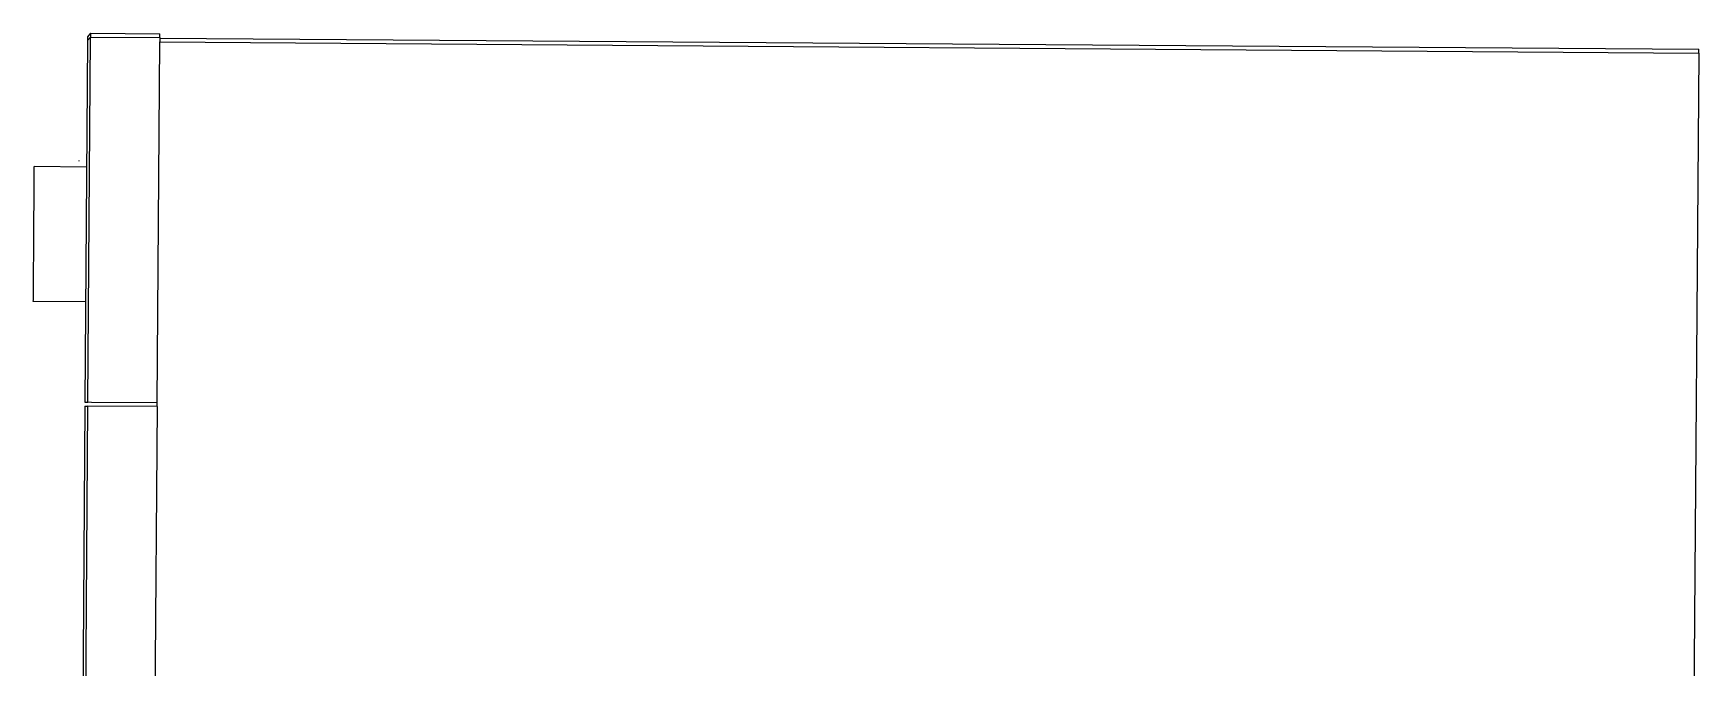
# Model space of a CAD drawing. Header units: metres. Extents: x 113 to 8702, y -1158 to 1243.
# Drawn here: x 7979.9 to 8058.5, y 1212.6 to 1242.5 of the extents above; entities that cross this region are included whole.
import ezdxf

# ---------------------------------------------------------------- set-up
doc = ezdxf.new("R2010")
doc.units = ezdxf.units.M
doc.header["$MEASUREMENT"] = 0
doc.layers.add('elevattion line', color=7, linetype='Continuous')

# ---------------------------------------------------------------- blocks, each defined once
blk = doc.blocks.new('microwave')
at = {"color": 250}
for p, q in [((9.59258, 8.77444), (9.59186, 8.77444)), ((9.59186, 8.76157), (9.59186, 8.77444)), ((9.59438, 8.77444), (9.59258, 8.77444)), ((9.59715, 8.77444), (9.59438, 8.77444)), ((9.60068, 8.77444), (9.59715, 8.77444)), ((9.60474, 8.77444), (9.60068, 8.77444)), ((9.60906, 8.77444), (9.60474, 8.77444)), ((9.61333, 8.77444), (9.60906, 8.77444)), ((9.61727, 8.77444), (9.61333, 8.77444)), ((9.62061, 8.77444), (9.61727, 8.77444)), ((9.62313, 8.77444), (9.62061, 8.77444)), ((9.62464, 8.77444), (9.62313, 8.77444)), ((9.62505, 8.77444), (9.62464, 8.77444)), ((9.62505, 8.76157), (9.62505, 8.77444)), ((9.55894, 8.76084), (9.55982, 8.76157)), ((9.55982, 8.76157), (9.56074, 8.76157)), ((9.55987, 8.76084), (9.56074, 8.76157)), ((9.56074, 8.76157), (9.64977, 8.76157)), ((9.59046, 8.76338), (9.59024, 8.76338)), ((9.64977, 8.76157), (9.64977, 8.76084)), ((9.6507, 8.76157), (9.6507, 8.76084)), ((9.6507, 8.76157), (10.1123, 8.76157)), ((9.55894, 8.76084), (9.55987, 8.76084)), ((9.55894, 8.76084), (9.55894, 8.74378)), ((9.55987, 8.76084), (9.55987, 8.74378)), ((9.64977, 8.76084), (9.55987, 8.76084)), ((9.64977, 8.75993), (9.64977, 8.76084)), ((9.64977, 8.74378), (9.64977, 8.75993)), ((10.1134, 8.76084), (9.6507, 8.76084)), ((9.6507, 8.74378), (9.6507, 8.76084)), ((9.55987, 8.74378), (9.55894, 8.74378)), ((9.55987, 8.74378), (9.56003, 8.74378)), ((9.56003, 8.74378), (9.56096, 8.74378)), ((9.56003, 8.74378), (9.56003, 8.36494)), ((9.56096, 8.74378), (9.56096, 8.36494)), ((9.64977, 8.74378), (9.56096, 8.74378)), ((9.6507, 8.74378), (9.64977, 8.74378)), ((9.6507, 8.74378), (10.1134, 8.74378)), ((9.56096, 8.36494), (9.56003, 8.36494)), ((9.56096, 8.36494), (9.94167, 8.36495))]:
    blk.add_line(p, q, dxfattribs=at)

msp = doc.modelspace()

# ---------------------------------------------------------------- block references
at = {"layer": 'elevattion line', "color": 1, "xscale": -191.8823347033534, "yscale": 191.8823347033534, "zscale": 191.8823347033534, "rotation": 89.58866465971192}
msp.add_blockref('microwave', (9676.75, 3064.59), dxfattribs=at)

doc.saveas('drawing.dxf')
